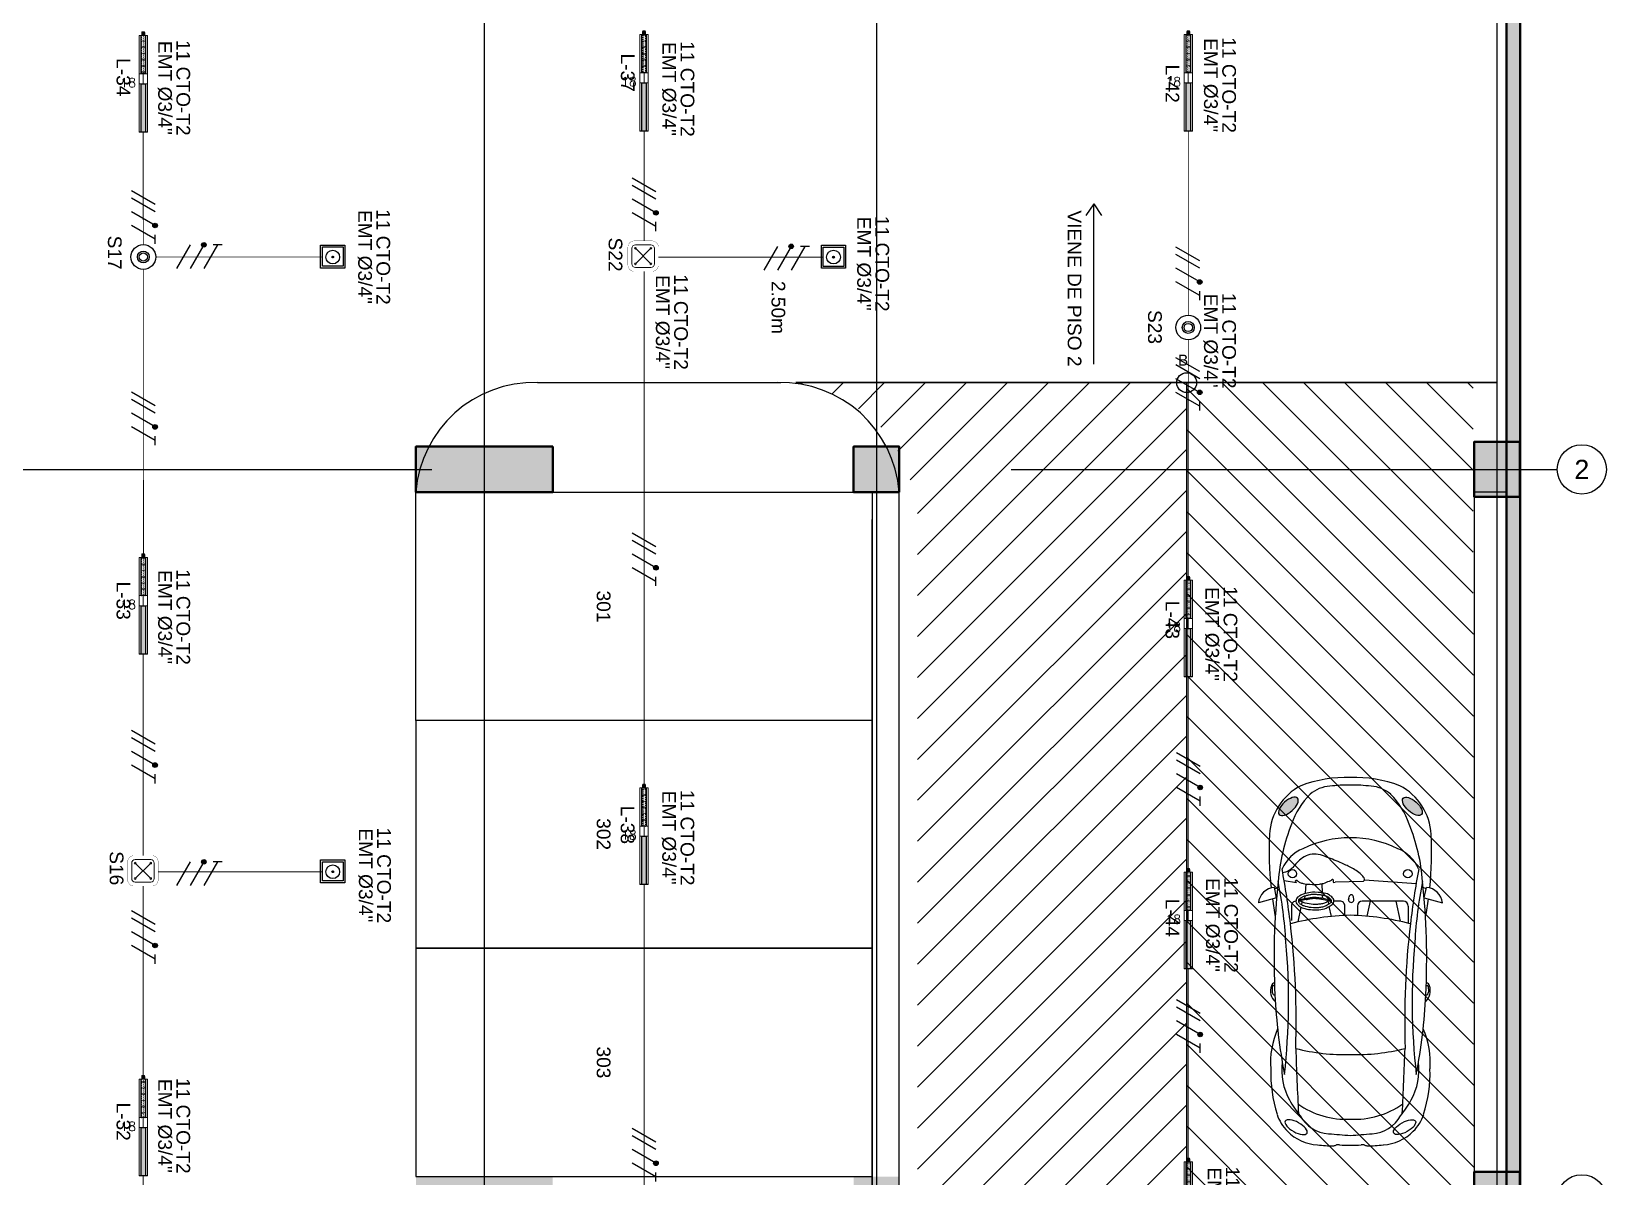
# Model space of a CAD drawing. Header units: millimetres. Extents: x -430 to 508, y 26 to 957.
# Drawn here: x 174.48 to 191.75, y 82.26 to 94.81 of the extents above; entities that cross this region are included whole.
import ezdxf
from ezdxf.enums import TextEntityAlignment as Align
from ezdxf.lldxf.tags import DXFTag

# ---------------------------------------------------------------- set-up
doc = ezdxf.new("R2010")
doc.units = ezdxf.units.MM
doc.linetypes.add('Center', pattern=[50.8, 31.75, -6.35, 6.35, -6.35])
doc.linetypes.add('LÍNEAS_OCULTASX2', pattern=[0.75, 0.5, -0.25])
for name, color, linetype in [('-ALAMBRADO', 7, 'Continuous'), ('-parquead', 8, 'Continuous'), ('@F1', 8, 'Continuous'), ('_AUTOMOBILES', 8, 'Continuous'), ('_H-lleno', 255, 'Continuous'), ('A_CIRCULO DE EJES', 252, 'Continuous'), ('GG_EMERGENCIA 03', 1, 'Continuous'), ('GG_LUMINARIA LED HERMETICA', 1, 'Continuous'), ('GG_PISO 3', 8, 'Continuous'), ('SENSOR MOVIMIENTO', 3, 'Continuous'), ('Textos-espacios', 8, 'Continuous')]:
    doc.layers.add(name, color=color, linetype=linetype)
for name, color, linetype, lineweight in [('-CN-GYD-INTERRUPTORES DE PARED', 3, 'Continuous', 20), ('-CN-GYD-TUBERÍA PRINCIPAL ILUMINACION', 5, 'Continuous', 5), ('-CN-GYD-TUBERÍA TOMACORRIENTE PVC', 86, 'Continuous', 18), ('_TEXTO', 7, 'Continuous', 9), ('Estructura', 250, 'Continuous', 40), ('LUMINARIA DE EMERGENCIA PARA SOBREPONER', 1, 'Continuous', 25), ('Muro', 250, 'Continuous', 40), ('Piso', 254, 'Continuous', 30), ('TEXTOS', 250, 'Continuous', 20)]:
    doc.layers.add(name, color=color, linetype=linetype, lineweight=lineweight)
doc.layers.add('Columna', color=7, linetype='Continuous', lineweight=40, true_color=0x4d4d4d)
doc.layers.add('EJE-ESTRUCTURA', color=7, linetype='Center', true_color=0xbdbdbd)
doc.layers.add('JCA_HATCH 254', color=7, linetype='Continuous', true_color=0xcfcfcf)
doc.styles.add('A_TEXT1', font='arial.ttf')
doc.styles.add('CORPORATIVO', font='simplex.shx')
doc.styles.get("Standard").update_dxf_attribs({"font": 'arial.ttf'})
tags = doc.linetypes.add('AiX_LINE', pattern='A,0.5,-0.2,["AiX",Standard,S=0.1,R=0,X=-0.1,Y=-0.05],-0.25', length=0.95).pattern_tags.tags
tags[6] = DXFTag(74, 10)
tags = doc.linetypes.add('EMT_LINE', pattern='A,0.5,-0.2,["EMT",Standard,S=0.1,R=0,X=-0.1,Y=-0.05],-0.25', length=0.95).pattern_tags.tags
tags[6] = DXFTag(74, 10)
pattern_1 = [(270, (73.633, 4.985), (10.40324, -6.00631), [1.50158, -10.51105]), (360, (73.6335, 4.2344), (10.40324, 6.00631), [0.75079, -20.05569]), (360, (73.6335, 4.047), (10.40324, 6.00631), [0.60063, -20.20584]), (360, (73.6335, 4.422), (10.40324, 6.00631), [0.60063, -20.20584]), (330, (73.633, 3.859), (10.40324, 6.00631), [0.4805, -11.53212]), (30, (73.633, 4.61), (4e-09, 12.01262), [0.4805, -11.53212])]

# ---------------------------------------------------------------- blocks, each defined once
blk = doc.blocks.new('GG_HERMETICA')
h = blk.add_hatch()
h.set_pattern_fill('SWAMP', color=252, scale=0.472938, angle=270)
h.set_pattern_definition(pattern_1)
h.paths.add_polyline_path([(-20, -24), (-20, 23), (-550, 23), (-550, -24)])
h = blk.add_hatch()
h.set_pattern_fill('SWAMP', color=252, scale=0.472938, angle=270)
h.set_pattern_definition(pattern_1)
h.paths.add_polyline_path([(509, -24), (509, 24), (90, 23), (90, -24)])
at = {"layer": '-CN-GYD-INTERRUPTORES DE PARED', "color": 1}
blk.add_line((-20, 0), (90, 0), dxfattribs=at)
at = {"layer": '-CN-GYD-INTERRUPTORES DE PARED', "color": 1, "extrusion": (0, 0, -1)}
blk.add_lwpolyline([(20, -46), (550, -46), (550, 46), (20, 46)], dxfattribs=at)
at = {"layer": '-CN-GYD-INTERRUPTORES DE PARED', "color": 1}
for points in [[(509, -46), (509, 46)], [(513, 8), (512, 7), (512, 3), (511, 0), (511, -13), (509, -13), (509, 0), (509, 13), (511, 13), (511, 0), (512, -3), (512, -7), (513, -8)], [(519, 12), (519, 17), (513, 17), (513, 17), (512, 16), (511, 15), (511, 13), (512, 12), (513, 11), (519, 11)], [(513, 11), (513, 8), (519, 8)], [(518, 17), (518, 11), (518, 8), (518, 0), (518, -8), (518, -11), (518, -17)], [(528, -12), (528, -16), (520, -16), (520, -12), (520, 0), (520, 12), (519, 12), (519, 0), (519, -12), (520, -12)], [(520, 12), (520, 16), (528, 16), (528, 12)], [(528, 8), (520, 8)], [(541, -14), (540, -16), (530, -16), (530, -12), (530, 0), (530, 12), (528, 12), (528, 0), (528, -12), (530, -12)], [(530, 12), (530, 16), (540, 16), (541, 14)], [(530, 7), (540, 7), (540, 9), (530, 9)], [(540, 9), (541, 11)], [(540, 7), (541, 4)], [(519, -12), (519, -17), (513, -17), (513, -17), (512, -16), (511, -15), (511, -13), (512, -12), (513, -11), (519, -11)], [(513, -11), (513, -8), (519, -8)], [(528, -8), (520, -8)], [(530, -7), (540, -7), (540, -9), (530, -9)], [(540, -7), (541, -4)], [(540, -9), (541, -11)]]:
    blk.add_lwpolyline(points, dxfattribs=at)
blk.add_lwpolyline([(550, -11), (550, 0), (550, 11), (548, 14), (546, 14), (541, 14), (541, 0), (541, -14), (546, -14), (548, -14)], close=True, dxfattribs=at)
for points in [[(509, 46, 0), (90, 46, 0), (-20, 46, 0), (-20, -46, 0), (90, -46, 0), (90, 46, 0)], [(90, -46, 0), (509, -46, 0)]]:
    blk.add_polyline3d(points, dxfattribs=at)
at = {"ltscale": 0.3}
blk.add_line((-550, -40), (-550, 40), dxfattribs=at)
at = {"color": 1}
blk.add_lwpolyline([(-20, 23), (-20, -24), (-550, -24), (-550, 23)], close=True, dxfattribs=at)
blk.add_lwpolyline([(509, -24), (90, -24), (90, 23), (509, 23)], dxfattribs=at)
at = {"color": 7, "style": 'CORPORATIVO', "flags": 1}
for tag, p in [('TIPOCONTROL', (-554, 0)), ('CONTROL', (-554, 10)), ('ACTUADOR', (-554, -10))]:
    blk.add_attdef(tag, text='', height=2, dxfattribs=at).set_placement(p, align=Align.MIDDLE_RIGHT)
at = {"color": 7, "style": 'CORPORATIVO'}
blk.add_attdef('IDENTIFICACION', text='', height=2, dxfattribs=at).set_placement((0, 82), align=Align.BOTTOM_CENTER)
at = {"color": 7, "style": 'CORPORATIVO', "flags": 1}
for tag, p in [('FABRICANTE', (553, 16)), ('REFERENCIA', (553, 5)), ('LOCALIZACION', (553, -5)), ('POTENCIA', (553, -16))]:
    blk.add_attdef(tag, text='', height=2, dxfattribs=at).set_placement(p, align=Align.MIDDLE_LEFT)
at = {"color": 7, "style": 'CORPORATIVO'}
blk.add_attdef('CIRCUITO', text='', height=2, dxfattribs=at).set_placement((532, -92), align=Align.TOP_LEFT)
blk = doc.blocks.new('O6C20-MDW')
at = {"layer": 'SENSOR MOVIMIENTO'}
for radius in [129, 62.1, 43.1]:
    blk.add_circle((63166, 32657), radius, dxfattribs=at)
blk = doc.blocks.new('3x')
at = {"layer": '-ALAMBRADO'}
h = blk.add_hatch(color=256, dxfattribs=at)
edge = h.paths.add_edge_path()
edge.add_arc((0.078, 0.13), 0.025, 0, 360)
for p, q in [((-0.152, 0.13), (-0.302, -0.13)), ((-0.072, 0.13), (-0.222, -0.13)), ((0.078, 0.13), (-0.072, -0.13)), ((0.228, 0.13), (0.078, -0.13))]:
    blk.add_line(p, q, dxfattribs=at)
blk.add_lwpolyline([(0.278, 0.13), (0.178, 0.13)], dxfattribs=at)
blk.add_circle((0.078, 0.13), 0.025, dxfattribs=at)
blk = doc.blocks.new('*U27')
at = {"layer": '-ALAMBRADO'}
blk.add_blockref('3x', (0, 0), dxfattribs=at)
blk = doc.blocks.new('A$Cc7fbbbd8')
at = {"layer": 'GG_EMERGENCIA 03', "ltscale": 0.3}
h = blk.add_hatch(dxfattribs=at)
h.set_pattern_fill('ANSI31', color=256, scale=0.0005, angle=90)
h.set_pattern_definition([(135, (0.0614115, 0.0595737), (-0.00112253, -0.00112253), [])])
edge = h.paths.add_edge_path()
edge.add_arc((0.0614, 0.1), 0.00475, 0, 360)
for points in [[(-0.005, 0.0348), (-0.005, 0.1606), (0.1278, 0.1606), (0.1278, 0.0348)], [(0.005, 0.0448), (0.005, 0.1506), (0.1178, 0.1506), (0.1178, 0.0448)]]:
    blk.add_lwpolyline(points, close=True, dxfattribs=at)
for radius in [0.0376, 0.00475]:
    blk.add_circle((0.0614, 0.1), radius, dxfattribs=at)
blk = doc.blocks.new('WVG&%SOL')
at = {"layer": '_H-lleno'}
h = blk.add_hatch(color=256, dxfattribs=at)
edge = h.paths.add_edge_path()
edge.add_ellipse((3.775, 1.712), major_axis=(0.09, -0.102), ratio=0.463754, start_angle=0, end_angle=360, ccw=False)
h = blk.add_hatch(color=256, dxfattribs=at)
edge = h.paths.add_edge_path()
edge.add_ellipse((3.775, 0.333), major_axis=(0.09, 0.102), ratio=0.463754, start_angle=0, end_angle=360)
at = {"layer": '@F1', "linetype": 'Continuous'}
for p, q in [((2.759, 1.843), (2.702, 2.046)), ((2.759, 1.843), (2.873, 1.868)), ((2.858, 1.864), (2.873, 1.832)), ((2.925, 1.622), (2.946, 1.758)), ((2.655, 1.573), (2.491, 1.607)), ((2.739, 1.514), (2.722, 1.601)), ((2.751, 1.515), (2.734, 1.602)), ((2.712, 1.561), (2.682, 1.567)), ((2.661, 1.261), (2.551, 1.237)), ((2.722, 1.275), (2.688, 1.267)), ((2.745, 1.341), (2.722, 1.233)), ((2.757, 1.342), (2.734, 1.234)), ((2.667, 0.944), (2.562, 0.944)), ((2.722, 0.433), (2.722, 0.89)), ((2.738, 1.044), (2.768, 1.038)), ((2.738, 0.983), (2.768, 0.989)), ((2.72, 0.803), (2.554, 0.838)), ((2.476, 0.378), (2.667, 0.378)), ((2.722, 0.519), (2.497, 0.469)), ((2.759, 0.203), (2.702, 0)), ((2.759, 0.203), (2.873, 0.178)), ((2.858, 0.181), (2.873, 0.214))]:
    blk.add_line(p, q, dxfattribs=at)
at = {"layer": '@F1'}
for p, q in [((2.748, 1.528), (2.782, 1.525)), ((2.809, 1.523), (2.915, 1.514)), ((2.755, 1.33), (2.788, 1.332)), ((2.814, 1.333), (2.914, 1.338)), ((2.939, 0.881), (2.932, 1.193)), ((2.915, 0.292), (2.956, 0.866))]:
    blk.add_line(p, q, dxfattribs=at)
at = {"layer": '@F1', "linetype": 'Continuous'}
for points in [[(2.722, 1.624, 0.414214), (2.667, 1.678), (2.507, 1.678)], [(2.562, 1.085), (2.667, 1.085, 0.414214), (2.722, 1.14), (2.722, 1.206)]]:
    blk.add_lwpolyline(points, format="xyb", dxfattribs=at)
for points in [[(2.722, 1.578), (2.722, 1.601)], [(2.722, 1.233), (2.722, 1.275)]]:
    blk.add_lwpolyline(points, dxfattribs=at)
for centre, radius, start, end in [((2.686, 1.859), 0.187, 2.5895, 85.1642), ((0.49, 1.398), 0.461, 107.6667, 135.3654), ((0.809, 0.399), 1.509, 88.2419, 107.6667), ((0.846, 1.087), 0.699, 83.0468, 118.6215), ((1.97, -4.354), 6.222, 92.6645, 100.8935), ((1.612, 9.056), 7.346, 263.6037, 275.1155), ((0.927, 0.984), 0.927, 66.1695, 94.4524), ((1.724, 1.744), 0.167, 70.422, 137.6815), ((1.7, 1.868), 0.0208, 117.3553, 198.6953), ((2.088, -5.871), 7.743, 83.6862, 93.0174), ((1.723, 1.822), 0.072, 86.3517, 116.7819), ((1.735, 1.75), 0.144, 74.075, 92.8953), ((1.77, 1.877), 0.0125, 295.4097, 69.5872), ((1.775, 1.867), 0.0346, 358.953, 82.653), ((1.991, 6.591), 4.859, 273.2586, 281.2572), ((1.294, 11.478), 9.859, 276.8538, 280.432), ((3.28, -2.074), 4, 97.6796, 100.5813), ((3.28, -2.074), 4, 87.3617, 95.9207), ((2.793, -0.244), 2.074, 67.7656, 85.955), ((2.908, 1.389), 0.428, 22.2685, 66.4568), ((3.429, 1.274), 0.649, 27.4706, 86.8958), ((0.527, 1.355), 0.518, 134.8156, 176.2091), ((0.52, 1.242), 0.386, 118.5377, 176.7022), ((1.219, 1.071), 0.923, 144.5605, 182.9807), ((1.041, 0.73), 1.106, 118.6215, 129.6583), ((3.481, -64.727), 66.401, 92.06958, 92.69392), ((3.146, 1.099), 2.13, 165.5498, 182.063), ((1.388, 10.865), 9.239, 268.1085, 276.7269), ((-0.458, 0.935), 3.024, 1.6629, 14.4466), ((3.308, 0.869), 0.851, 45.0395, 71.5127), ((2.23, 1.023), 1.197, 359.966, 26.1842), ((3.632, 1.229), 0.368, 3.5765, 41.0654), ((2.664, 1.068), 1.433, 358.203, 20.657), ((1.552, 1.207), 1.552, 173.2716, 179.9906), ((15.395, -0.052), 15.317, 175.0732, 175.9774), ((2.515, 1.064), 1.496, 358.4023, 7.2064), ((0.101, 1.225), 0.102, 189.8044, 208.967), ((0.92, 1.051), 0.914, 174.1186, 181.7543), ((-0.503, 1.168), 0.514, 357.37, 0.8403), ((0.92, 0.995), 0.914, 178.2457, 185.8814), ((-0.503, 0.878), 0.514, 359.1597, 2.63), ((15.395, 2.097), 15.317, 184.0226, 184.9268), ((1.219, 0.975), 0.923, 177.0193, 215.4395), ((3.146, 0.946), 2.13, 177.937, 194.4502), ((-0.458, 1.111), 3.024, 345.5534, 358.3371), ((2.667, 0.89), 0.0544, 0, 90), ((2.738, 1.013), 0.0305, 67.3801, 292.6199), ((2.768, 1.013), 0.0244, 270, 90), ((2.23, 1.022), 1.197, 333.8158, 0.034), ((2.515, 0.981), 1.496, 352.7936, 1.5977), ((2.664, 0.978), 1.433, 339.343, 1.797), ((0.101, 0.821), 0.102, 151.033, 170.1956), ((1.552, 0.838), 1.552, 180.0094, 186.7284), ((0.52, 0.804), 0.386, 183.2978, 241.4623), ((3.632, 0.816), 0.368, 318.9346, 356.4235), ((0.527, 0.691), 0.518, 183.7909, 225.1844), ((3.308, 1.177), 0.851, 288.4873, 314.9605), ((1.041, 1.316), 1.106, 230.3417, 241.3785), ((3.481, 66.773), 66.401, 267.30608, 267.93042), ((1.388, -8.82), 9.239, 83.2731, 91.8915), ((1.294, -9.433), 9.859, 79.568, 83.1462), ((2.667, 0.433), 0.0544, 270, 360), ((2.793, 2.289), 2.074, 274.045, 292.2344), ((2.908, 0.656), 0.428, 293.5432, 337.7315), ((3.429, 0.772), 0.649, 273.1042, 332.5294), ((0.49, 0.647), 0.461, 224.6346, 252.3333), ((0.809, 1.646), 1.509, 252.3333, 271.7581), ((0.846, 0.959), 0.699, 241.3785, 276.9532), ((1.612, -7.01), 7.346, 84.8845, 96.3963), ((1.97, 6.4), 6.222, 259.1065, 267.3355), ((0.927, 1.061), 0.927, 265.5476, 293.8305), ((1.724, 0.301), 0.167, 222.3185, 289.578), ((1.7, 0.178), 0.0208, 161.3047, 242.6447), ((2.088, 7.917), 7.743, 266.9826, 276.3138), ((1.771, 0.168), 0.0111, 285.925, 69.0437), ((1.775, 0.178), 0.0346, 277.347, 1.047), ((1.991, -4.545), 4.859, 78.7428, 86.7414), ((3.28, 4.119), 4, 259.4187, 262.3204), ((2.686, 0.186), 0.187, 274.8358, 357.4105), ((1.723, 0.224), 0.072, 243.2181, 273.6483), ((1.735, 0.296), 0.144, 267.1047, 285.925), ((3.28, 4.119), 4, 264.0793, 272.6383)]:
    blk.add_arc(centre, radius, start, end, dxfattribs=at)
at = {"layer": '@F1', "linetype": 'Continuous', "extrusion": (0, 0, -1)}
for centre, major_axis, ratio in [((0.208, 1.626), (0.067, 0.121), 0.405921), ((3.775, 1.712), (0.09, -0.102), 0.463754)]:
    blk.add_ellipse(centre, major_axis=major_axis, ratio=ratio, dxfattribs=at)
at = {"layer": '@F1'}
for centre in [(3.026, 1.667), (3.026, 0.384)]:
    blk.add_ellipse(centre, major_axis=(0, -0.0467), ratio=0.983266, start_param=4.712389, end_param=10.995574, dxfattribs=at)
at = {"layer": '@F1', "linetype": 'Continuous'}
for centre, major_axis, ratio in [((0.208, 0.42), (0.067, -0.121), 0.405921), ((3.775, 0.333), (0.09, 0.102), 0.463754)]:
    blk.add_ellipse(centre, major_axis=major_axis, ratio=ratio, dxfattribs=at)
at = {"layer": '@F1'}
for points, knots in [([(2.939, 0.881), (2.942, 0.874), (2.964, 0.856), (3.012, 0.893), (3.051, 0.94), (3.098, 1.02), (3.152, 1.134), (3.201, 1.26), (3.246, 1.376), (3.247, 1.474), (3.206, 1.555), (3.154, 1.617), (3.098, 1.656), (3.066, 1.696), (3.049, 1.723), (3.035, 1.774)], [0, 0, 0, 0, 0.527288, 1.647451, 3.487558, 5.099073, 7.968657, 12.238313, 14.475187, 16.613757, 18.744202, 20.639343, 22.223389, 23.452731, 24.286529, 24.286529, 24.286529, 24.286529]), ([(2.815, 1.34), (2.817, 1.354), (2.805, 1.275), (2.786, 1.253), (2.758, 1.214), (2.726, 1.204), (2.692, 1.21), (2.669, 1.249), (2.636, 1.299), (2.624, 1.37), (2.624, 1.449), (2.634, 1.522), (2.657, 1.582), (2.685, 1.618), (2.715, 1.63), (2.738, 1.625), (2.758, 1.618), (2.774, 1.595), (2.801, 1.556), (2.817, 1.47), (2.827, 1.435), (2.812, 1.326), (2.815, 1.34)], [0, 0, 0, 0, 0.03969, 0.089634, 0.13125, 0.1542862, 0.1797268, 0.2207266, 0.2680991, 0.3447665, 0.4095645, 0.4843001, 0.541515, 0.5817687, 0.6060665, 0.6262474, 0.6436722, 0.6634686, 0.6988791, 0.7758465, 0.8696394, 0.907731, 0.907731, 0.907731, 0.907731]), ([(2.788, 1.338), (2.787, 1.333), (2.786, 1.328), (2.784, 1.317), (2.783, 1.311), (2.779, 1.294), (2.776, 1.287), (2.772, 1.278), (2.77, 1.274), (2.765, 1.268), (2.764, 1.266), (2.757, 1.258), (2.752, 1.251), (2.745, 1.243), (2.742, 1.241), (2.738, 1.237), (2.736, 1.236), (2.731, 1.234), (2.729, 1.233), (2.723, 1.233), (2.719, 1.233), (2.714, 1.234), (2.713, 1.235), (2.71, 1.236), (2.708, 1.238), (2.703, 1.243), (2.701, 1.247), (2.695, 1.256), (2.691, 1.262), (2.685, 1.272), (2.682, 1.277), (2.675, 1.288), (2.672, 1.294), (2.666, 1.306), (2.664, 1.313), (2.659, 1.326), (2.658, 1.333), (2.653, 1.355), (2.652, 1.371), (2.65, 1.402), (2.65, 1.418), (2.653, 1.465), (2.657, 1.496), (2.669, 1.537), (2.673, 1.548), (2.681, 1.564), (2.684, 1.57), (2.69, 1.581), (2.694, 1.586), (2.701, 1.593), (2.704, 1.595), (2.711, 1.599), (2.714, 1.601), (2.718, 1.601), (2.719, 1.601), (2.723, 1.601), (2.725, 1.601), (2.73, 1.599), (2.733, 1.599), (2.738, 1.597), (2.739, 1.596), (2.741, 1.595), (2.741, 1.595), (2.742, 1.595), (2.742, 1.594), (2.744, 1.591), (2.746, 1.589), (2.75, 1.583), (2.752, 1.581), (2.755, 1.576), (2.757, 1.573), (2.761, 1.566), (2.764, 1.562), (2.769, 1.553), (2.771, 1.548), (2.775, 1.538), (2.777, 1.532), (2.781, 1.516), (2.784, 1.504), (2.788, 1.486), (2.789, 1.48), (2.792, 1.468), (2.793, 1.463), (2.795, 1.449), (2.796, 1.44), (2.796, 1.421), (2.796, 1.414), (2.795, 1.401), (2.794, 1.395), (2.792, 1.374), (2.79, 1.355), (2.788, 1.344), (2.788, 1.342), (2.788, 1.34), (2.788, 1.339), (2.788, 1.338), (2.788, 1.338), (2.788, 1.338)], [0.497033, 0.497033, 0.497033, 0.497033, 0.723444, 0.723444, 0.974636, 0.974636, 1.50964, 1.50964, 2.044645, 2.044645, 2.271061, 2.271061, 2.862376, 2.862376, 3.217654, 3.217654, 3.537253, 3.537253, 3.856852, 3.856852, 4.368613, 4.368613, 4.584627, 4.584627, 4.99269, 4.99269, 5.400753, 5.400753, 5.808816, 5.808816, 6.216879, 6.216879, 6.778716, 6.778716, 7.350371, 7.350371, 7.922025, 7.922025, 9.065335, 9.065335, 10.208644, 10.208644, 12.495263, 12.495263, 13.409896, 13.409896, 13.929088, 13.929088, 14.44828, 14.44828, 14.909885, 14.909885, 15.371489, 15.371489, 15.62524, 15.62524, 15.87899, 15.87899, 16.120875, 16.120875, 16.36276, 16.36276, 16.51635, 16.51635, 16.669941, 16.669941, 16.921521, 16.921521, 17.136676, 17.136676, 17.351831, 17.351831, 17.782142, 17.782142, 18.204974, 18.204974, 18.627807, 18.627807, 19.473473, 19.473473, 19.978923, 19.978923, 20.484372, 20.484372, 21.475119, 21.475119, 21.859144, 21.859144, 22.162884, 22.162884, 22.770362, 22.770362, 22.900493, 22.900493, 22.951221, 22.951221, 22.964298, 22.964298, 22.964298, 22.964298]), ([(2.728, 1.261), (2.726, 1.264), (2.724, 1.266), (2.719, 1.274), (2.716, 1.279), (2.71, 1.29), (2.706, 1.296), (2.7, 1.308), (2.698, 1.315), (2.694, 1.328), (2.692, 1.336), (2.688, 1.358), (2.686, 1.373), (2.685, 1.405), (2.685, 1.42), (2.687, 1.467), (2.691, 1.498), (2.703, 1.539), (2.707, 1.55), (2.715, 1.566), (2.718, 1.572), (2.723, 1.58), (2.724, 1.581), (2.725, 1.583)], [5.596292, 5.596292, 5.596292, 5.596292, 5.808816, 5.808816, 6.216879, 6.216879, 6.778716, 6.778716, 7.350371, 7.350371, 7.922025, 7.922025, 9.065335, 9.065335, 10.208644, 10.208644, 12.495263, 12.495263, 13.409896, 13.409896, 13.929088, 13.929088, 14.118229, 14.118229, 14.118229, 14.118229]), ([(2.925, 1.622), (2.929, 1.624), (2.936, 1.63), (2.953, 1.634), (2.954, 1.624), (2.953, 1.617), (2.947, 1.609), (2.936, 1.6), (2.926, 1.578), (2.914, 1.536), (2.906, 1.462), (2.906, 1.385), (2.919, 1.312), (2.942, 1.268), (2.951, 1.232), (2.969, 1.224), (2.963, 1.218), (2.956, 1.215), (2.947, 1.216), (2.939, 1.213), (2.926, 1.216), (2.931, 1.2), (2.932, 1.193)], [0, 0, 0, 0, 0.0138597, 0.0278304, 0.0329137, 0.0379971, 0.0465756, 0.0592704, 0.0762214, 0.1105991, 0.1789801, 0.2766959, 0.3173629, 0.3800771, 0.4110544, 0.4160421, 0.4210284, 0.4277212, 0.4387433, 0.4448131, 0.4508005, 0.4694463, 0.4694463, 0.4694463, 0.4694463]), ([(2.739, 1.514), (2.74, 1.507), (2.742, 1.5), (2.745, 1.486), (2.746, 1.48), (2.749, 1.468), (2.75, 1.463), (2.752, 1.449), (2.753, 1.44), (2.753, 1.421), (2.753, 1.414), (2.752, 1.401), (2.751, 1.395), (2.749, 1.374), (2.747, 1.355), (2.745, 1.344), (2.745, 1.343), (2.745, 1.341)], [18.939067, 18.939067, 18.939067, 18.939067, 19.473473, 19.473473, 19.978923, 19.978923, 20.484372, 20.484372, 21.475119, 21.475119, 21.859144, 21.859144, 22.162884, 22.162884, 22.770362, 22.770362, 22.871566, 22.871566, 22.871566, 22.871566]), ([(2.751, 1.515), (2.752, 1.508), (2.754, 1.501), (2.757, 1.487), (2.758, 1.481), (2.761, 1.469), (2.762, 1.464), (2.764, 1.45), (2.765, 1.441), (2.765, 1.422), (2.765, 1.415), (2.764, 1.402), (2.763, 1.396), (2.761, 1.375), (2.759, 1.356), (2.757, 1.345), (2.757, 1.344), (2.757, 1.342)], [18.939067, 18.939067, 18.939067, 18.939067, 19.473473, 19.473473, 19.978923, 19.978923, 20.484372, 20.484372, 21.475119, 21.475119, 21.859144, 21.859144, 22.162884, 22.162884, 22.770362, 22.770362, 22.871566, 22.871566, 22.871566, 22.871566])]:
    blk.add_open_spline(points, degree=3, knots=knots, dxfattribs=at)
blk = doc.blocks.new('automovil planta')
at = {"layer": '_AUTOMOBILES', "rotation": 90.88404490339994}
blk.add_blockref('WVG&%SOL', (1.086, -4.08), dxfattribs=at)
blk = doc.blocks.new('A_B_Eje')
at = {"layer": 'A_CIRCULO DE EJES', "ltscale": 1.5}
blk.add_circle((0, 0), 0.0045, dxfattribs=at)
at = {"layer": 'A_CIRCULO DE EJES', "ltscale": 1.5, "style": 'A_TEXT1'}
blk.add_attdef('EJE', text='', height=0.0035, dxfattribs=at).set_placement((0, 0), align=Align.MIDDLE_CENTER)
blk = doc.blocks.new('estructura etapa 3')
at = {"layer": 'Columna', "transparency": 33554687}
h = blk.add_hatch(color=256, dxfattribs=at)
h.dxf.hatch_style = 1
h.paths.add_polyline_path([(-876.45, -6659.124), (-876.95, -6659.124), (-876.95, -6657.624), (-876.45, -6657.624)])
h.paths.add_polyline_path([(-867.95, -6659.124), (-868.45, -6659.124), (-868.45, -6657.624), (-867.95, -6657.624)])
h.paths.add_polyline_path([(-860.452, -6659.124), (-860.952, -6659.124), (-860.952, -6657.624), (-860.452, -6657.624)])
h.paths.add_polyline_path([(-856.154, -6658.124), (-856.154, -6657.624), (-856.654, -6657.624), (-856.654, -6658.124)])
h.paths.add_polyline_path([(-883.95, -6659.124), (-884.45, -6659.124), (-884.45, -6657.624), (-883.95, -6657.624)])
h.paths.add_polyline_path([(-891.651, -6658.124), (-891.651, -6657.624), (-892.35, -6657.624), (-892.35, -6658.124)])
h.paths.add_polyline_path([(-849.354, -6658.124), (-849.354, -6657.624), (-850.055, -6657.624), (-850.055, -6658.124)])
h.paths.add_polyline_path([(-849.354, -6668.199), (-849.354, -6667.599), (-849.854, -6667.599), (-849.854, -6668.199)])
h.paths.add_polyline_path([(-856.154, -6668.149), (-856.154, -6667.649), (-856.654, -6667.649), (-856.654, -6668.149)])
h.paths.add_polyline_path([(-859.952, -6667.649), (-859.952, -6668.149), (-861.452, -6668.149), (-861.452, -6667.649)])
h.paths.add_polyline_path([(-868.95, -6667.649), (-868.95, -6668.149), (-867.45, -6668.149), (-867.45, -6667.649)])
h.paths.add_polyline_path([(-875.95, -6667.649), (-875.95, -6668.149), (-877.45, -6668.149), (-877.45, -6667.649)])
h.paths.add_polyline_path([(-884.95, -6667.649), (-884.95, -6668.149), (-883.45, -6668.149), (-883.45, -6667.649)])
h.paths.add_polyline_path([(-891.85, -6668.199), (-891.851, -6667.599), (-892.35, -6667.599), (-892.349, -6668.199)])
h.paths.add_polyline_path([(-891.85, -6676.199), (-891.85, -6675.599), (-892.349, -6675.599), (-892.349, -6676.199)])
h.paths.add_polyline_path([(-884.95, -6675.649), (-884.95, -6676.149), (-883.45, -6676.149), (-883.45, -6675.649)])
h.paths.add_polyline_path([(-875.95, -6675.649), (-875.95, -6676.149), (-877.45, -6676.149), (-877.45, -6675.649)])
h.paths.add_polyline_path([(-868.95, -6675.649), (-868.95, -6676.149), (-867.45, -6676.149), (-867.45, -6675.649)])
h.paths.add_polyline_path([(-859.952, -6675.649), (-859.952, -6676.149), (-861.452, -6676.149), (-861.452, -6675.649)])
h.paths.add_polyline_path([(-856.154, -6676.149), (-856.154, -6675.649), (-856.654, -6675.649), (-856.654, -6676.149)])
h.paths.add_polyline_path([(-849.354, -6676.199), (-849.354, -6675.599), (-849.854, -6675.599), (-849.854, -6676.199)])
h.paths.add_polyline_path([(-849.354, -6686.299), (-849.354, -6685.699), (-849.854, -6685.699), (-849.854, -6686.299)])
h.paths.add_polyline_path([(-856.154, -6686.249), (-856.154, -6685.749), (-856.654, -6685.749), (-856.654, -6686.249)])
h.paths.add_polyline_path([(-859.952, -6685.749), (-859.952, -6686.249), (-861.452, -6686.249), (-861.452, -6685.749)])
h.paths.add_polyline_path([(-868.95, -6685.749), (-868.95, -6686.249), (-867.45, -6686.249), (-867.45, -6685.749)])
h.paths.add_polyline_path([(-875.95, -6685.749), (-875.95, -6686.249), (-877.45, -6686.249), (-877.45, -6685.749)])
h.paths.add_polyline_path([(-884.95, -6685.749), (-884.95, -6686.249), (-883.45, -6686.249), (-883.45, -6685.749)])
h.paths.add_polyline_path([(-891.847, -6686.299), (-891.851, -6685.699), (-892.35, -6685.699), (-892.346, -6686.299)])
h.paths.add_polyline_path([(-891.651, -6694.249), (-891.651, -6693.749), (-892.35, -6693.749), (-892.35, -6694.249)])
h.paths.add_polyline_path([(-884.95, -6693.749), (-884.95, -6694.249), (-883.45, -6694.249), (-883.45, -6693.749)])
h.paths.add_polyline_path([(-875.95, -6693.749), (-875.95, -6694.249), (-877.45, -6694.249), (-877.45, -6693.749)])
h.paths.add_polyline_path([(-868.95, -6693.749), (-868.95, -6694.249), (-867.45, -6694.249), (-867.45, -6693.749)])
h.paths.add_polyline_path([(-859.952, -6693.749), (-859.952, -6694.249), (-861.452, -6694.249), (-861.452, -6693.749)])
h.paths.add_polyline_path([(-856.054, -6694.249), (-856.054, -6693.749), (-856.654, -6693.749), (-856.654, -6694.249)])
h.paths.add_polyline_path([(-849.353, -6694.294), (-849.354, -6693.699), (-849.855, -6693.699), (-849.854, -6694.294)])
h.paths.add_polyline_path([(-849.358, -6703.974), (-849.353, -6703.374), (-849.854, -6703.374), (-849.859, -6703.974)])
h.paths.add_polyline_path([(-856.054, -6703.924), (-856.054, -6703.424), (-856.654, -6703.424), (-856.654, -6703.924)])
h.paths.add_polyline_path([(-861.847, -6703.424), (-860.347, -6703.424), (-860.347, -6703.924), (-861.847, -6703.924)])
h.paths.add_polyline_path([(-867.95, -6704.924), (-867.95, -6703.424), (-868.45, -6703.424), (-868.45, -6704.924)])
h.paths.add_polyline_path([(-876.45, -6704.924), (-876.45, -6703.424), (-876.95, -6703.424), (-876.95, -6704.924)])
h.paths.add_polyline_path([(-883.95, -6704.924), (-883.95, -6703.424), (-884.45, -6703.424), (-884.45, -6704.924)])
h.paths.add_polyline_path([(-891.651, -6703.924), (-891.651, -6703.424), (-892.35, -6703.424), (-892.35, -6703.924)])
h.paths.add_polyline_path([(-891.65, -6711.949), (-891.65, -6711.449), (-892.35, -6711.449), (-892.35, -6711.949)])
h.paths.add_polyline_path([(-883.95, -6709.549), (-883.95, -6711.949), (-884.45, -6711.949), (-884.45, -6709.549)])
h.paths.add_polyline_path([(-876.95, -6709.549), (-876.95, -6711.949), (-876.45, -6711.949), (-876.45, -6709.549)])
h.paths.add_polyline_path([(-868.45, -6709.549), (-868.45, -6711.949), (-867.95, -6711.949), (-867.95, -6709.549)])
h.paths.add_polyline_path([(-860.952, -6711.949), (-860.952, -6709.549), (-860.452, -6709.549), (-860.452, -6711.949)])
h.paths.add_polyline_path([(-855.954, -6711.949), (-855.954, -6711.449), (-856.654, -6711.449), (-856.654, -6711.949)])
h.paths.add_polyline_path([(-849.354, -6711.949), (-849.354, -6711.449), (-850.054, -6711.449), (-850.054, -6711.949)])
edge = h.paths.add_edge_path()
edge.add_line((-876.7, -6657.34), (-876.7, -6714.914))
at = {"layer": 'EJE-ESTRUCTURA'}
for p, q in [((-856.404, -6657.265), (-856.404, -6714.839)), ((-860.702, -6657.34), (-860.702, -6714.914)), ((-860.702, -6657.34), (-860.702, -6714.914)), ((-849.604, -6657.382), (-849.604, -6714.839)), ((-893.028, -6667.899), (-848.943, -6667.899))]:
    blk.add_line(p, q, dxfattribs=at)
at = {"layer": 'Estructura'}
for points in [[(-849.354, -6668.199), (-849.354, -6667.599), (-849.854, -6667.599), (-849.854, -6668.199)], [(-859.952, -6667.649), (-859.952, -6668.149), (-861.452, -6668.149), (-861.452, -6667.649)], [(-856.154, -6668.149), (-856.154, -6667.649), (-856.654, -6667.649), (-856.654, -6668.149)], [(-849.354, -6676.199), (-849.354, -6675.599), (-849.854, -6675.599), (-849.854, -6676.199)]]:
    blk.add_lwpolyline(points, close=True, dxfattribs=at)
ref = blk.add_blockref('A_B_Eje', (-848.673, -6667.899), dxfattribs=dict(xscale=60, yscale=60, zscale=60))
ref.add_attrib('EJE', '2', dxfattribs={"color": 7, "ltscale": 1.5, "height": 0.21, "style": 'A_TEXT1'}).set_placement((-848.673, -6667.899), align=Align.MIDDLE_CENTER)
ref = blk.add_blockref('A_B_Eje', (-848.673, -6675.899), dxfattribs=dict(xscale=60, yscale=60, zscale=60))
ref.add_attrib('EJE', '3', dxfattribs={"color": 7, "ltscale": 1.5, "height": 0.21, "style": 'A_TEXT1'}).set_placement((-848.673, -6675.899), align=Align.MIDDLE_CENTER)
blk = doc.blocks.new('A$C972f9415')
at = {"layer": 'JCA_HATCH 254', "linetype": 'Continuous', "ltscale": 0.3, "true_color": 0x636466, "transparency": 33554687}
h = blk.add_hatch(color=251, dxfattribs=at)
h.dxf.hatch_style = 1
h.paths.add_polyline_path([(52.113, 57.896), (51.963, 57.896), (51.963, 14.896), (52.113, 14.896)])
at = {"layer": 'Piso'}
h = blk.add_hatch(dxfattribs=at)
h.set_pattern_fill('ANSI31', color=256, scale=0.1, angle=-41.916, style=0)
h.set_pattern_definition([(45, (46.84654, 25.8127), (-0.2245064, 0.2245064), [])])
h.paths.add_polyline_path([(48.458, 48.672), (48.458, 21.371), (45.508, 21.371), (45.508, 47.321), (45.369, 47.811), (45.076, 48.229), (44.663, 48.526), (44.175, 48.672)])
h = blk.add_hatch(dxfattribs=at)
h.set_pattern_fill('ANSI31', color=256, scale=0.1, angle=-41.916, style=0)
h.set_pattern_definition([(135, (50.16887, 25.8127), (0.2245064, 0.2245064), [])])
h.paths.add_polyline_path([(48.458, 48.672), (48.458, 21.371), (51.618, 21.371), (51.598, 48.672)])
at = {"layer": '-parquead'}
for p, q in [((41.343, 48.672), (44.011, 48.672)), ((45.01, 30.023), (45.01, 47.171))]:
    blk.add_line(p, q, dxfattribs=at)
for points in [[(40.01, 44.969), (40.01, 47.471), (45.01, 47.471), (45.01, 44.969)], [(45.308, 47.471), (45.01, 47.471), (45.01, 21.871), (45.308, 21.871)], [(51.959, 47.471), (51.608, 47.471), (51.608, 21.871), (51.959, 21.871)], [(40.01, 44.969), (40.01, 42.474), (45.01, 42.474), (45.01, 44.969)], [(40.01, 42.474), (40.01, 39.971), (45.01, 39.971), (45.01, 42.474)]]:
    blk.add_lwpolyline(points, close=True, dxfattribs=at)
for centre, start, end in [((41.307, 47.372), 88.3967, 175.5945), ((44.011, 47.372), 4.4055, 91.6033)]:
    blk.add_arc(centre, 1.301, start, end, dxfattribs=at)
at = {"layer": 'Muro'}
blk.add_lwpolyline([(52.113, 57.896), (51.963, 57.896), (51.963, 14.896), (52.113, 14.896)], close=True, dxfattribs=at)
at = {"layer": 'Piso'}
for p, q in [((44.175, 48.672), (51.859, 48.672)), ((48.458, 48.672), (48.458, 21.371))]:
    blk.add_line(p, q, dxfattribs=at)
at = {"layer": 'Estructura', "xscale": 0.9855999999999979, "yscale": 0.9855999999999979, "zscale": 0.9855999999999979, "rotation": 359.1159551848857}
blk.add_blockref('automovil planta', (50.252, 44.344), dxfattribs=at)
at = {"layer": 'Muro'}
blk.add_blockref('estructura etapa 3', (901.462, 6715.62), dxfattribs=at)
at = {"layer": 'Textos-espacios', "char_height": 0.15, "attachment_point": 1, "rotation": 270}
for s, insert in [('301', (42.143, 46.393)), ('302', (42.143, 43.898)), ('303', (42.143, 41.396))]:
    blk.add_mtext_dynamic_manual_height_columns(s, width=0.89145, gutter_width=5, heights=[0], dxfattribs=dict(at, insert=insert))
blk = doc.blocks.new('2x')
at = {"layer": '-ALAMBRADO'}
h = blk.add_hatch(color=256, dxfattribs=at)
edge = h.paths.add_edge_path()
edge.add_arc((0.075, 0.13), 0.025, 0, 360)
for p, q in [((-0.075, 0.13), (-0.225, -0.13)), ((0.075, 0.13), (-0.075, -0.13)), ((0.225, 0.13), (0.075, -0.13))]:
    blk.add_line(p, q, dxfattribs=at)
blk.add_lwpolyline([(0.275, 0.13), (0.175, 0.13)], dxfattribs=at)
blk.add_circle((0.075, 0.13), 0.025, dxfattribs=at)
blk = doc.blocks.new('*U23')
at = {"layer": '-ALAMBRADO'}
blk.add_blockref('2x', (0, 0), dxfattribs=at)
blk = doc.blocks.new('Caja de paso')
at = {"layer": '-CN-GYD-TUBERÍA TOMACORRIENTE PVC', "const_width": 0.00173}
blk.add_lwpolyline([(-0.111, 0.067), (-0.111, -0.067, 0.414214), (-0.067, -0.111), (0.067, -0.111, 0.414214), (0.111, -0.067), (0.111, 0.067, 0.414214), (0.067, 0.111), (-0.067, 0.111, 0.414214)], format="xyb", close=True, dxfattribs=at)
at = {"layer": '-CN-GYD-TUBERÍA TOMACORRIENTE PVC'}
blk.add_lwpolyline([(-0.057, -0.082), (0.057, -0.082, 0.414214), (0.082, -0.057), (0.082, 0.057, 0.414214), (0.057, 0.082), (-0.057, 0.082, 0.414214), (-0.082, 0.057), (-0.082, -0.057, 0.414214)], format="xyb", close=True, dxfattribs=at)
at = {"layer": '-CN-GYD-TUBERÍA TOMACORRIENTE PVC', "linetype": 'LÍNEAS_OCULTASX2'}
for points in [[(-0.057, 0.057), (0.057, -0.057)], [(0.057, 0.057), (-0.057, -0.057)]]:
    blk.add_lwpolyline(points, dxfattribs=at)
at = {"layer": '-CN-GYD-TUBERÍA TOMACORRIENTE PVC'}
for centre in [(-0.057, 0.057), (0.057, 0.057), (-0.057, -0.057), (0.057, -0.057)]:
    blk.add_circle(centre, 0.00665, dxfattribs=at)

msp = doc.modelspace()

# ---------------------------------------------------------------- linework, layer by layer
at = {"layer": '-CN-GYD-TUBERÍA PRINCIPAL ILUMINACION', "linetype": 'EMT_LINE', "ltscale": 15, "const_width": 0.01}
for points in [[(175.709, 93.703), (175.71, 92.47)], [(181.198, 93.714), (181.198, 92.511)], [(187.163, 93.714), (187.163, 91.698)], [(175.71, 92.198), (175.711, 89.083)], [(175.846, 92.334), (177.663, 92.334)], [(181.198, 92.177), (181.198, 86.557)], [(181.354, 92.333), (183.151, 92.333)], [(187.163, 91.425), (187.163, 88.834)], [(175.709, 87.983), (175.709, 85.774)], [(187.163, 87.734), (187.163, 85.632)], [(175.709, 85.441), (175.709, 83.363)], [(175.87, 85.597), (177.663, 85.597)], [(181.198, 85.457), (181.198, 79.907)], [(187.163, 84.532), (187.163, 82.458)], [(175.709, 82.263), (175.709, 81.291)]]:
    msp.add_lwpolyline(points, dxfattribs=at)
at = {"layer": 'GG_PISO 3'}
for points in [[(186.126, 92.918), (186.04, 92.788)], [(186.126, 91.159), (186.126, 92.918), (186.213, 92.788)]]:
    msp.add_lwpolyline(points, dxfattribs=at)
msp.add_circle((187.145, 90.957), 0.109, dxfattribs=at)

# ---------------------------------------------------------------- block references
at = {"layer": '-CN-GYD-TUBERÍA PRINCIPAL ILUMINACION', "linetype": 'AiX_LINE', "ltscale": 15, "xscale": 1.5, "yscale": 1.5, "zscale": 45.18280937220077}
for p in [(181.188, 92.344), (175.706, 85.607)]:
    msp.add_blockref('Caja de paso', p, dxfattribs=at)
msp.add_blockref('A$C972f9415', (138.687, 42.286))
at = {"layer": '_TEXTO', "linetype": 'Continuous', "ltscale": 10, "zscale": 320, "rotation": 270}
for p in [(175.709, 92.757), (181.198, 92.897), (187.158, 92.139), (187.158, 90.929), (175.709, 90.55), (181.198, 89.007), (175.709, 86.844), (187.163, 86.599), (175.709, 84.867), (187.163, 83.892), (181.198, 82.48)]:
    msp.add_blockref('*U27', p, dxfattribs=at)
at = {"layer": '_TEXTO', "linetype": 'Continuous', "ltscale": 10, "zscale": 0.5}
for p in [(176.299, 92.338), (182.736, 92.321), (176.299, 85.575)]:
    msp.add_blockref('*U23', p, dxfattribs=at)
at = {"layer": 'GG_LUMINARIA LED HERMETICA'}
ref = msp.add_blockref('GG_HERMETICA', (175.709, 94.253), dxfattribs=dict(at, xscale=0.001, yscale=0.001, zscale=0.001, rotation=90))
ref.add_attrib('IDENTIFICACION', '18', dxfattribs={"layer": '0', "color": 7, "height": 0.1, "style": 'CORPORATIVO'}).set_placement((175.544, 94.166), align=Align.BOTTOM_CENTER)
ref = msp.add_blockref('GG_HERMETICA', (181.198, 94.264), dxfattribs=dict(at, xscale=0.001, yscale=0.001, zscale=0.001, rotation=90))
ref.add_attrib('IDENTIFICACION', '18', dxfattribs={"layer": '0', "color": 7, "height": 0.1, "style": 'CORPORATIVO'}).set_placement((181.033, 94.177), align=Align.BOTTOM_CENTER)
ref = msp.add_blockref('GG_HERMETICA', (187.163, 94.264), dxfattribs=dict(at, xscale=0.001, yscale=0.001, zscale=0.001, rotation=90))
ref.add_attrib('IDENTIFICACION', '18', dxfattribs={"layer": '0', "color": 7, "height": 0.1, "style": 'CORPORATIVO'}).set_placement((186.998, 94.177), align=Align.BOTTOM_CENTER)
ref = msp.add_blockref('GG_HERMETICA', (175.709, 88.533), dxfattribs=dict(at, xscale=0.001, yscale=0.001, zscale=0.001, rotation=90))
ref.add_attrib('IDENTIFICACION', '18', dxfattribs={"layer": '0', "color": 7, "height": 0.1, "style": 'CORPORATIVO'}).set_placement((175.544, 88.446), align=Align.BOTTOM_CENTER)
ref = msp.add_blockref('GG_HERMETICA', (187.163, 88.284), dxfattribs=dict(at, xscale=0.001, yscale=0.001, zscale=0.001, rotation=90))
ref.add_attrib('IDENTIFICACION', '18', dxfattribs={"layer": '0', "color": 7, "height": 0.1, "style": 'CORPORATIVO'}).set_placement((186.998, 88.198), align=Align.BOTTOM_CENTER)
ref = msp.add_blockref('GG_HERMETICA', (181.198, 86.007), dxfattribs=dict(at, xscale=0.001, yscale=0.001, zscale=0.001, rotation=90))
ref.add_attrib('IDENTIFICACION', '18', dxfattribs={"layer": '0', "color": 7, "height": 0.1, "style": 'CORPORATIVO'}).set_placement((181.033, 85.92), align=Align.BOTTOM_CENTER)
ref = msp.add_blockref('GG_HERMETICA', (187.163, 85.082), dxfattribs=dict(at, xscale=0.001, yscale=0.001, zscale=0.001, rotation=90))
ref.add_attrib('IDENTIFICACION', '18', dxfattribs={"layer": '0', "color": 7, "height": 0.1, "style": 'CORPORATIVO'}).set_placement((186.998, 84.995), align=Align.BOTTOM_CENTER)
ref = msp.add_blockref('GG_HERMETICA', (175.709, 82.813), dxfattribs=dict(at, xscale=0.001, yscale=0.001, zscale=0.001, rotation=90))
ref.add_attrib('IDENTIFICACION', '18', dxfattribs={"layer": '0', "color": 7, "height": 0.1, "style": 'CORPORATIVO'}).set_placement((175.544, 82.726), align=Align.BOTTOM_CENTER)
ref = msp.add_blockref('GG_HERMETICA', (187.163, 81.908), dxfattribs=dict(at, xscale=0.001, yscale=0.001, zscale=0.001, rotation=90))
ref.add_attrib('IDENTIFICACION', '18', dxfattribs={"layer": '0', "color": 7, "height": 0.1, "style": 'CORPORATIVO'}).set_placement((186.998, 81.821), align=Align.BOTTOM_CENTER)
at = {"layer": 'LUMINARIA DE EMERGENCIA PARA SOBREPONER', "xscale": 2, "yscale": 2, "zscale": 2, "rotation": 179.9999999999999}
for p in [(177.909, 92.534), (183.397, 92.533), (177.909, 85.797)]:
    msp.add_blockref('A$Cc7fbbbd8', p, dxfattribs=at)
at = {"layer": 'SENSOR MOVIMIENTO', "lineweight": 0, "xscale": 0.00105193048980394, "yscale": 0.00105193048980394, "zscale": 0.00105193048980394}
for p in [(109.264, 57.982), (120.716, 57.209)]:
    msp.add_blockref('O6C20-MDW', p, dxfattribs=at)

# ---------------------------------------------------------------- texts
at = {"layer": 'GG_PISO 3'}
msp.add_text('B', height=0.12, rotation=0.0669, dxfattribs=at).set_placement((187.051, 91.144))
at = {"layer": 'GG_PISO 3', "insert": (185.991, 92.846), "char_height": 0.15, "attachment_point": 1, "rotation": 270}
msp.add_mtext_dynamic_manual_height_columns('VIENE DE PISO 2', width=1.70235, gutter_width=5, heights=[0], dxfattribs=at)
at = {"layer": 'TEXTOS', "char_height": 0.15, "width": 1.36121, "attachment_point": 1, "rotation": 270}
for insert in [(176.223, 94.869), (181.749, 94.857), (187.685, 94.899), (178.415, 93.016), (183.884, 92.941), (181.678, 92.302), (187.685, 92.098), (176.223, 89.069), (187.7, 88.883), (181.748, 86.651), (178.423, 86.238), (187.707, 85.695), (176.223, 83.493), (187.725, 82.522)]:
    msp.add_mtext('\\A1;\\pxsm0.8,qc;11 CTO-T2\\PEMT Ø3/4"       ', dxfattribs=dict(at, insert=insert))
at = {"layer": 'TEXTOS', "char_height": 0.15, "attachment_point": 1, "rotation": 270}
for s, heights, insert in [('\\pxqc;L-34', [0.203], (175.567, 94.691)), ('L-37', [0.203], (181.094, 94.564)), ('L-42', [0.203], (187.063, 94.444)), ('\\pxqc,t1;S17', [0], (175.472, 92.769)), ('\\pxqc,t1;S22', [0], (180.96, 92.748)), ('\\pxqc;2.50m', [0.203], (182.745, 92.168)), ('\\pxqc,t1;S23', [0], (186.872, 91.954)), ('\\pxqc;L-33', [0.203], (175.567, 88.955)), ('L-43', [0.203], (187.063, 88.567)), ('L-38', [0.203], (181.093, 86.32)), ('\\pxqc,t1;S16', [0], (175.492, 86.022)), ('L-44', [0.203], (187.063, 85.301)), ('\\pxqc;L-32', [0.203], (175.567, 83.245))]:
    msp.add_mtext_dynamic_manual_height_columns(s, width=0.77349, gutter_width=0.325, heights=heights, dxfattribs=dict(at, insert=insert))

doc.saveas('drawing.dxf')
